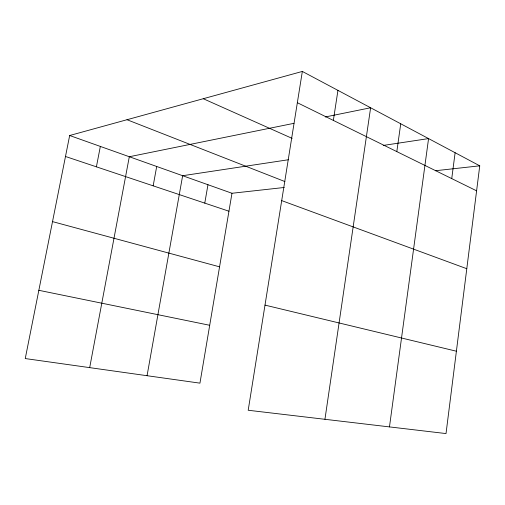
<?xml version="1.0" encoding="UTF-8"?>
<svg xmlns="http://www.w3.org/2000/svg" width="505" height="505" viewBox="0 0 505 505"><rect width="100%" height="100%" fill="white"/><g stroke="black" fill="none" stroke-linecap="round" stroke-linejoin="round"><path stroke-width="0.76" d="M479.75 165.823L446.022 433.568L248.195 410.256L302.343 71.432L479.75 165.823L435.436 170.734M451.741 178.606L455.119 152.718M389.469 426.902L428.568 138.591L383.213 145.44M396.816 151.607L400.736 123.782M324.942 419.301L370.626 107.761L325.258 116.971M333.351 120.411L337.946 90.376M284.283 187.475L231.978 193.27L199.942 383.15L25.25 358.563L69.665 135.51L302.343 71.432M204.777 203.124L207.965 184.723M147.062 375.707L182.64 175.715L288.393 159.75M153.166 185.84L156.702 166.486M89.688 367.634L129.312 156.739L293.973 123.321M96.404 166.833L100.344 146.431M38.841 290.306L209.708 325.283M264.999 305.115L456.394 351.215M52.52 221.613L219.568 266.836M65.486 156.481L228.948 211.216M69.665 135.51L231.978 193.27M281.702 200.611L466.79 268.717M127.014 119.717L284.908 181.566M203.262 98.721L292.149 138.389M297.344 102.711L476.6 190.827"/></g></svg>
